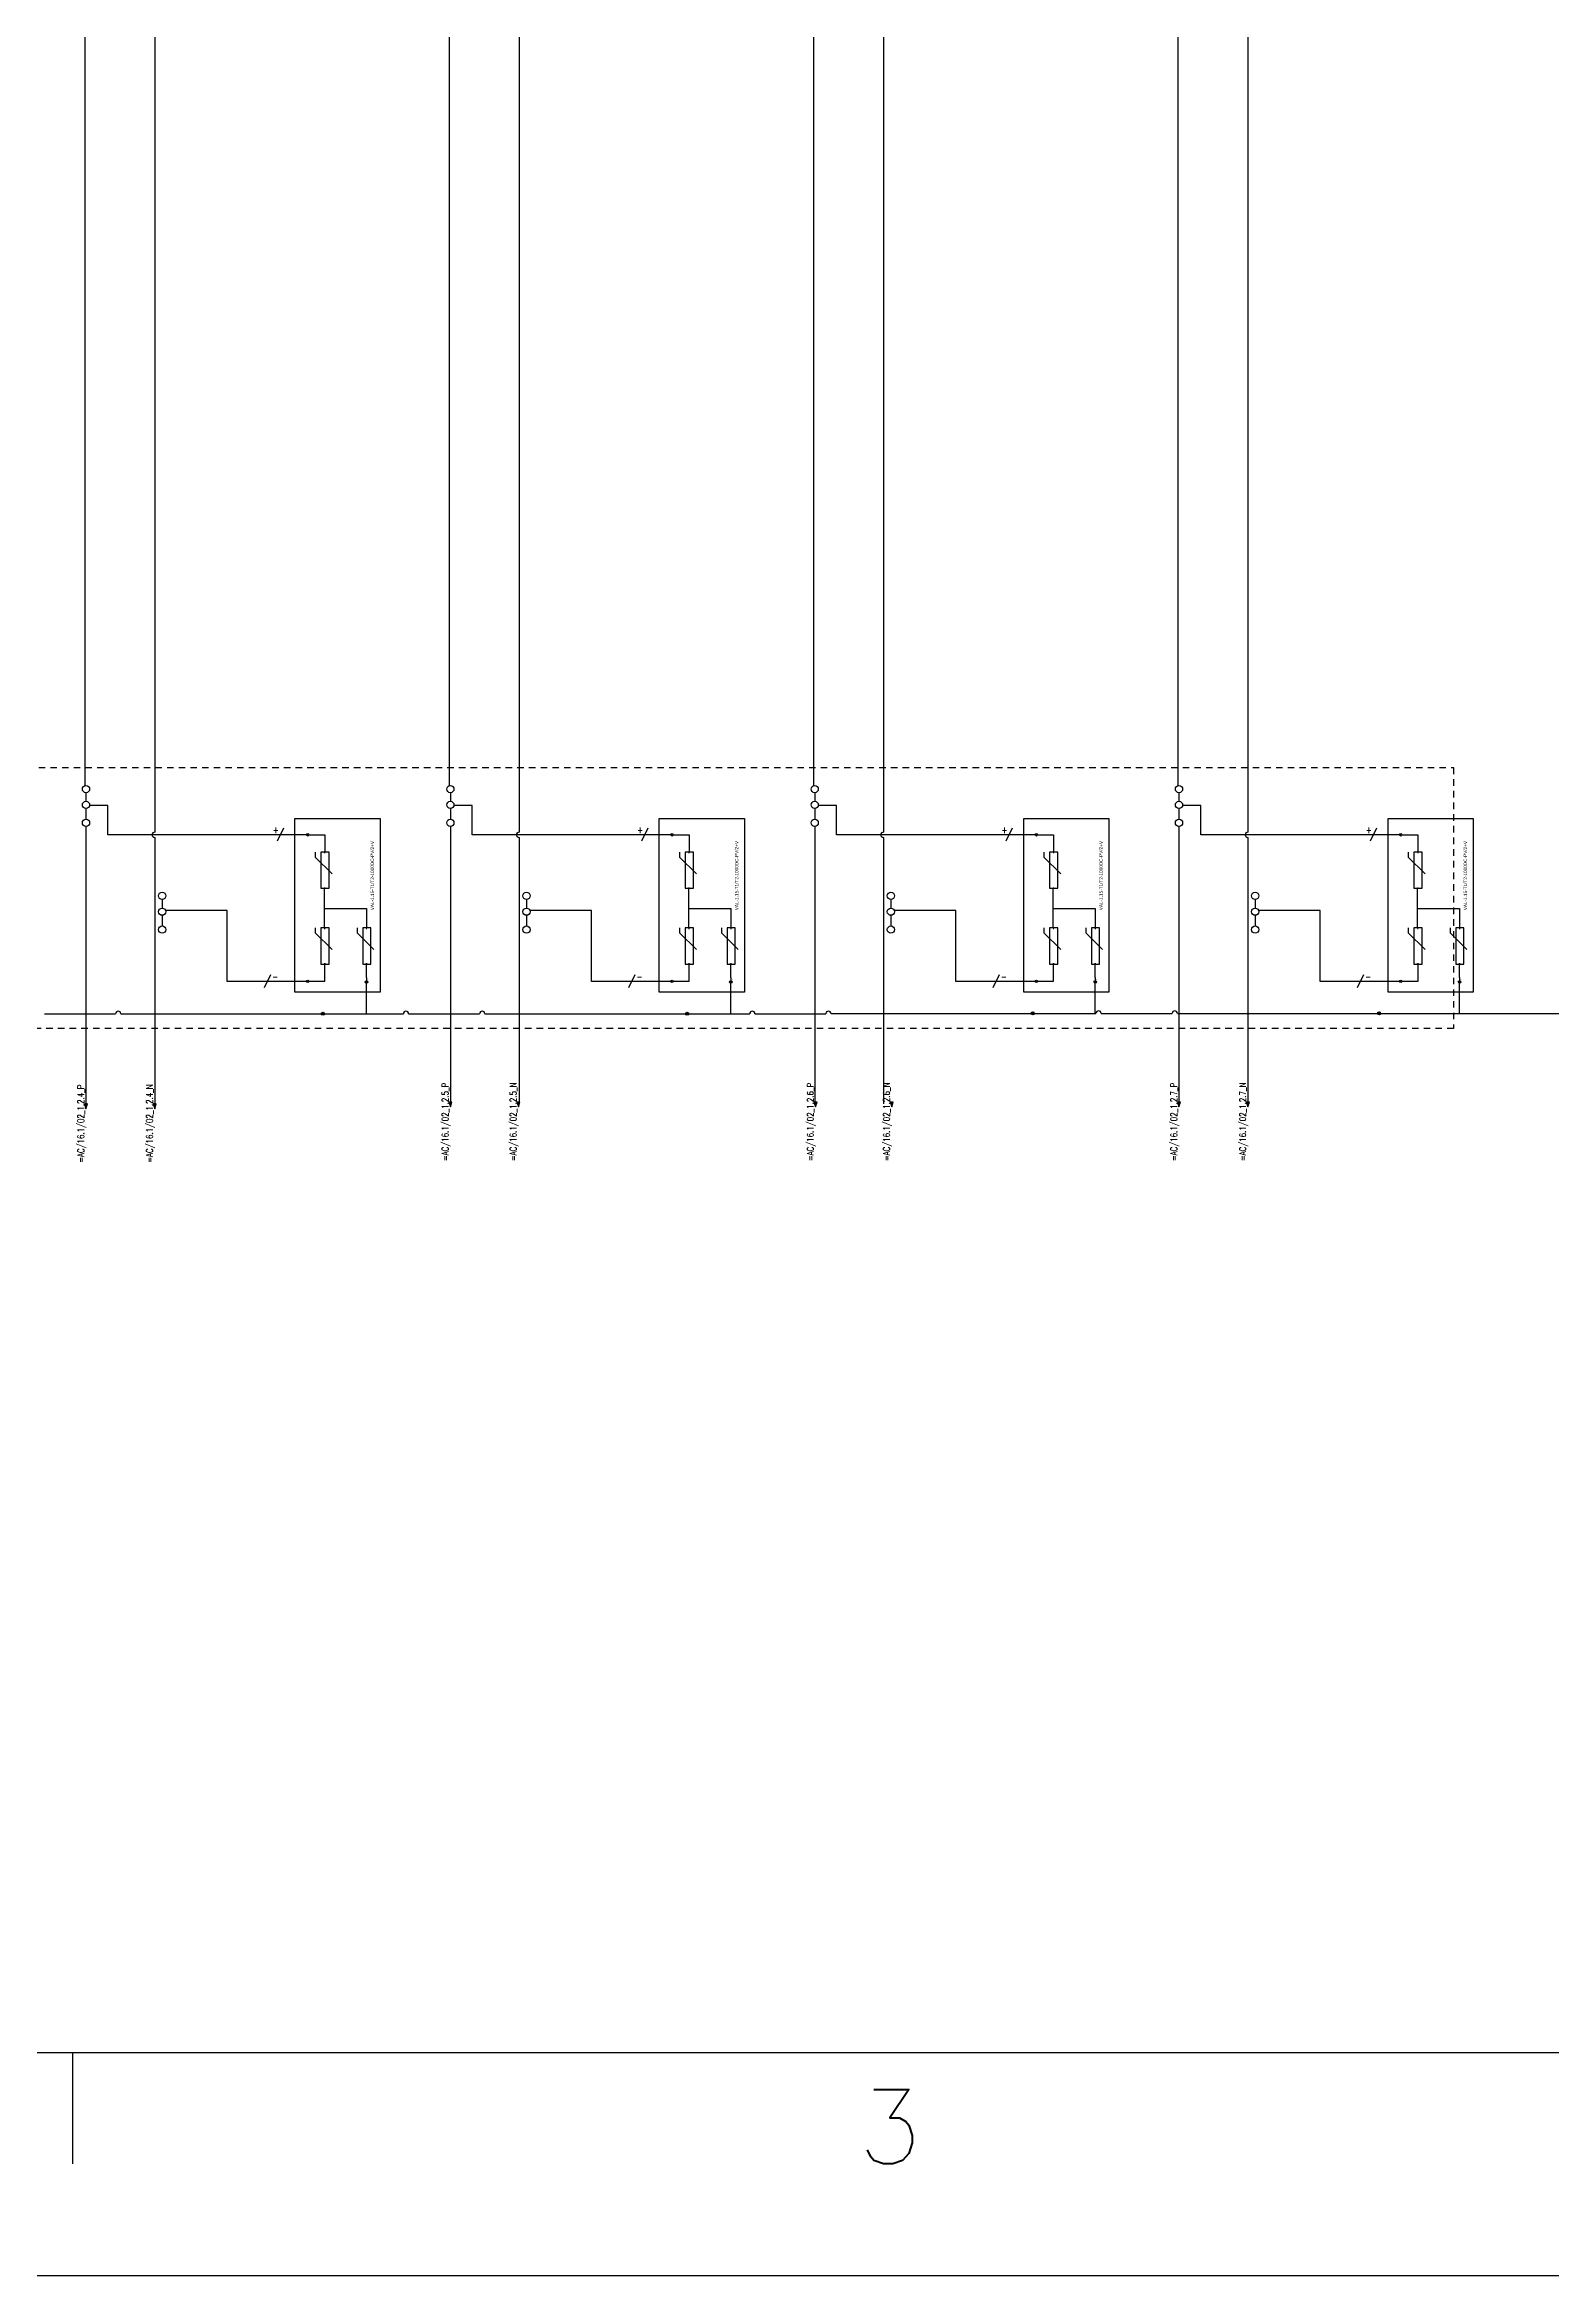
# Model space of a CAD drawing. Header units: inches. Extents: x 3 to 127, y -3 to 89.
# Drawn here: x 36.02 to 65.07, y -3 to 39.99 of the extents above; entities that cross this region are included whole.
import ezdxf
from ezdxf.enums import TextEntityAlignment as Align

# ---------------------------------------------------------------- set-up
doc = ezdxf.new("R2010")
doc.units = ezdxf.units.IN
doc.header["$MEASUREMENT"] = 0
doc.linetypes.add('HIDDEN2', pattern=[0.1875, 0.125, -0.0625])
for name, color, linetype in [('GRY_20AWG', 9, 'Continuous'), ('LOCBOX', 92, 'HIDDEN2'), ('MISC', 2, 'Continuous'), ('RED_12AWG', 1, 'Continuous'), ('SYMS', 7, 'Continuous'), ('TAGS', 51, 'Continuous'), ('Title Block', 7, 'Continuous'), ('Viewport', 7, 'Continuous'), ('WHT_12AWG', 7, 'Continuous'), ('WIREREF', 61, 'Continuous')]:
    doc.layers.add(name, color=color, linetype=linetype)
doc.styles.add('Roman', font='romans')
doc.styles.add('WD', font='romans.shx')
doc.styles.add('WD_IEC', font='isocp2.shx', dxfattribs={"width": 0.9, "height": 4})

# ---------------------------------------------------------------- blocks, each defined once
blk = doc.blocks.new('ANSI_border_C')
at = {"layer": 'Title Block'}
for p, q in [((0.5, 0.75), (20.5, 0.75)), ((5.25, 0.375), (5.25, 0.75)), ((0, 0), (21, 0))]:
    blk.add_line(p, q, dxfattribs=at)
at = {"layer": 'Title Block', "style": 'Roman'}
blk.add_text('3', height=0.25, dxfattribs=at).set_placement((8, 0.5), align=Align.MIDDLE_CENTER)
blk = doc.blocks.new('JIC_border_C')
at = {"xscale": 5.726708801404052, "yscale": 5.726708801404052, "zscale": 5.726708801404052}
blk.add_blockref('ANSI_border_C', (6.5, -3), dxfattribs=at)
blk = doc.blocks.new('HA1S4')
for points in [[(0, 0), (-0.031, 0), (0, -0.094), (0.031, 0), (0, 0)], [(0.016, -0.011), (-0.016, -0.011), (0, -0.058), (0.016, -0.011)]]:
    blk.add_lwpolyline(points)
at = {"style": 'WD', "flags": 1}
for tag, p in [('X2TERM01', (0, 0)), ('SIGCODE', (0.035, -0.083))]:
    blk.add_attdef(tag, p, '', height=0.01, dxfattribs=at)
at = {"style": 'WD', "width": 0.7}
for tag, p in [('XREF', (0.088, -0.062)), ('DESC1', (0.088, 0.113))]:
    blk.add_attdef(tag, p, '', height=0.125, dxfattribs=at)
at = {"style": 'WD', "width": 0.8, "flags": 8}
blk.add_attdef('WIRENO', text='', height=0.125, dxfattribs=at).set_placement((0, -0.259), align=Align.CENTER)
blk = doc.blocks.new('WDDOT')
for radius in [0.03, 0.0187, 0.00929]:
    blk.add_circle((0, 0), radius)
blk = doc.blocks.new('HT0_02')
blk.add_circle((0, 0), 0.0699)
at = {"style": 'WD', "flags": 1}
for tag, p in [('X4TERM01', (-0.07, 0)), ('X2TERM01', (0, 0.07)), ('X1TERM01', (0.07, 0)), ('X8TERM01', (0, -0.07))]:
    blk.add_attdef(tag, p, '', height=0.01, dxfattribs=at)
blk = doc.blocks.new('HGND4')
for p, q in [((0, 0), (10, 0)), ((10, -3.8), (10, 3.8)), ((11.2, -2.5), (11.2, 2.5)), ((12.5, -1.2), (12.5, 1.2))]:
    blk.add_line(p, q)
blk.add_circle((10, 0), 5)
at = {"style": 'WD_IEC'}
for tag, p in [('TAG1', (2.5, 4.6)), ('INST', (2.5, 11.6)), ('LOC', (2.5, 8.1))]:
    blk.add_attdef(tag, text='', height=2.5, dxfattribs=at).set_placement(p, align=Align.RIGHT)
at = {"style": 'WD_IEC', "flags": 1}
blk.add_attdef('X4TERM01', (0, 0), '', height=0.32, dxfattribs=at)
blk = doc.blocks.new('VT0_05')
blk.add_lwpolyline([(0.08, -0.06), (0, 0.08), (-0.08, -0.06)], close=True)
at = {"style": 'WD', "flags": 1}
for tag, p in [('X4TERM01', (-0.05, 0)), ('X2TERM01', (0, 0.08)), ('X1TERM01', (0.05, 0)), ('X8TERM01', (0, -0.06))]:
    blk.add_attdef(tag, p, '', height=0.01, dxfattribs=at)
blk = doc.blocks.new('Lightening Surge Arrestor')
at = {"color": 5}
for p, q in [((0.502, 2.919), (0.502, 2.827)), ((0.502, 2.827), (0.826, 2.503)), ((0.502, 1.459), (0.502, 1.367)), ((0.502, 1.367), (0.826, 1.043)), ((1.308, 1.459), (1.308, 1.367)), ((1.308, 1.367), (1.632, 1.043))]:
    blk.add_line(p, q, dxfattribs=at)
for points in [[(0.112, 3.569), (1.754, 3.569), (1.754, 0.222), (0.112, 0.222)], [(0.768, 2.919), (0.611, 2.919), (0.611, 2.225), (0.768, 2.225)], [(0.768, 1.459), (0.611, 1.459), (0.611, 0.765), (0.768, 0.765)], [(1.574, 1.459), (1.417, 1.459), (1.417, 0.765), (1.574, 0.765)]]:
    blk.add_lwpolyline(points, close=True, dxfattribs=at)
at = {"layer": 'GRY_20AWG'}
blk.add_line((1.492, 0.502), (1.492, 0.468), dxfattribs=at)
at = {"layer": 'RED_12AWG'}
for p, q in [((0.382, 3.255), (0.686, 3.255)), ((0.686, 3.255), (0.686, 2.926)), ((0.69, 2.919), (0.684, 2.919)), ((0.681, 1.459), (0.681, 2.226)), ((0.681, 1.835), (1.492, 1.835)), ((1.492, 1.835), (1.492, 1.466)), ((0.69, 1.459), (0.681, 1.459)), ((0.381, 0.435), (0.69, 0.435)), ((0.69, 0.435), (0.69, 0.766)), ((1.492, 0.502), (1.492, 0.757))]:
    blk.add_line(p, q, dxfattribs=at)
at = {"layer": 'SYMS'}
for name, p, xscale, yscale, zscale in [('HT0_02', (0.358, 3.255), 0.3314421991292846, 0.3314421991292846, 0.3314421991292846), ('VT0_05', (0.686, 2.918), 0.1052161047490845, 0.1052161047490845, 0.1052161047490845), ('VT0_05', (0.686, 1.458), 0.1052161047490845, 0.1052161047490845, 0.1052161047490845), ('HT0_02', (0.69, 1.459), 0.01504368401050088, 0.01504368401050088, 0.01504368401050088), ('VT0_05', (1.492, 1.458), 0.1052161047490845, 0.1052161047490845, 0.1052161047490845), ('HT0_02', (0.358, 0.429), 0.3314421991292846, 0.3314421991292846, 0.3314421991292846)]:
    blk.add_blockref(name, p, dxfattribs=dict(at, xscale=xscale, yscale=yscale, zscale=zscale))
at = {"layer": 'SYMS', "xscale": -0.1052161047490845, "yscale": 0.1052161047490845, "zscale": 0.1052161047490845, "rotation": 180}
for p in [(0.686, 2.226), (0.686, 0.766), (1.492, 0.766)]:
    blk.add_blockref('VT0_05', p, dxfattribs=at)
at = {"layer": 'SYMS'}
ref = blk.add_blockref('HGND4', (1.492, 0.468), dxfattribs=dict(at, xscale=0.005, yscale=0.005, zscale=0.005, rotation=270))
ref.add_attrib('TAG1', 'PE', dxfattribs={"layer": 'TAGS', "height": 0.0125, "rotation": 270, "style": 'WD_IEC'}).set_placement((1.515, 0.455), align=Align.RIGHT)
at = {"color": 5, "insert": (1.57, 1.801), "char_height": 0.065, "attachment_point": 1, "rotation": 90}
blk.add_mtext_dynamic_manual_height_columns('VAL-1.15-T1/T2-1000DC-PV/2+V', width=1.87491, gutter_width=0.325, heights=[0], dxfattribs=at)
for tag, p in [('+', (0.447, 3.312)), ('-', (0.457, 0.49))]:
    blk.add_attdef(tag, p, '', height=0.065)
at = {"color": 5}
blk.add_attdef('VAL-1.15-T1/T2-1000DC-PV/2+V', (1.651, 1.798), '', height=0.065, rotation=90, dxfattribs=at)
blk = doc.blocks.new('VT0_02')
blk.add_circle((0, 0), 0.0699)
at = {"style": 'WD', "flags": 1}
for tag, p in [('X4TERM01', (-0.07, 0)), ('X2TERM01', (0, 0.07)), ('X1TERM01', (0.07, 0)), ('X8TERM01', (0, -0.07))]:
    blk.add_attdef(tag, p, '', height=0.01, dxfattribs=at)
blk = doc.blocks.new('HW01')
for p, q in [((0.062, 0.125), (-0.062, -0.125)), ((0.031, 0), (-0.031, 0))]:
    blk.add_line(p, q)
at = {"style": 'WD', "width": 0.7, "flags": 1}
for tag, p in [('INST', (0, 0.357)), ('LOC', (0, 0.188)), ('DESC1', (0, -0.456)), ('XREF', (0, -0.3)), ('DESC2', (0, -0.613))]:
    blk.add_attdef(tag, text='', height=0.125, dxfattribs=at).set_placement(p, align=Align.CENTER)
at = {"style": 'WD', "width": 0.8}
blk.add_attdef('TAG1', text='', height=0.125, dxfattribs=at).set_placement((-0.031, 0.031), align=Align.RIGHT)
at = {"style": 'WD', "flags": 1}
for tag, p in [('X4TERM01', (-0.031, 0)), ('X1TERM01', (0.031, 0))]:
    blk.add_attdef(tag, p, '', height=0.0125, dxfattribs=at)
at = {"linetype": 'Continuous', "style": 'WD', "flags": 9}
blk.add_attdef('ASSYCODE', text='', height=0.01, dxfattribs=at).set_placement((0.029, 0.042), align=Align.CENTER)
at = {"style": 'WD'}
for tag, p in [('X2LINK', (0, 0.125)), ('X8LINK', (0, -0.125))]:
    blk.add_attdef(tag, p, '', height=0.01, dxfattribs=at)
at = {"style": 'WD', "flags": 9}
blk.add_attdef('FAMILY', text='', height=0.01, dxfattribs=at).set_placement((0.023, 0.118), align=Align.CENTER)
at = {"style": 'WD', "width": 0.8}
blk.add_attdef('RATING1', (0.094, 0.031), '', height=0.125, dxfattribs=at)
at = {"style": 'WD', "width": 0.8, "flags": 1}
blk.add_attdef('MFG', text='', height=0.0938, dxfattribs=at).set_placement((-0.125, -0.031), align=Align.TOP_RIGHT)
blk.add_attdef('CAT', text='', height=0.0938, dxfattribs=at).set_placement((0.031, -0.031), align=Align.TOP_LEFT)

msp = doc.modelspace()

# ---------------------------------------------------------------- linework, layer by layer
at = {"layer": 'GRY_20AWG', "color": 240, "true_color": 0xed1f24}
for p, q in [((36.797, 62.194), (36.797, 25.714)), ((43.82, 62.194), (43.82, 25.714)), ((50.842, 62.194), (50.842, 25.714)), ((57.865, 62.194), (57.865, 25.714)), ((36.82, 25.574), (36.82, 25.409)), ((43.843, 25.574), (43.843, 25.409)), ((50.866, 25.574), (50.866, 25.409)), ((57.888, 25.574), (57.888, 25.409)), ((36.82, 25.269), (36.82, 25.064)), ((37.241, 25.325), (36.89, 25.325)), ((37.241, 24.763), (37.241, 25.325)), ((43.843, 25.269), (43.843, 25.064)), ((44.264, 25.325), (43.913, 25.325)), ((44.264, 24.763), (44.264, 25.325)), ((50.866, 25.269), (50.866, 25.064)), ((51.287, 25.325), (50.935, 25.325)), ((51.287, 24.763), (51.287, 25.325)), ((57.888, 25.269), (57.888, 25.064)), ((58.31, 25.325), (57.958, 25.325)), ((58.31, 24.763), (58.31, 25.325)), ((36.82, 24.924), (36.82, 19.579)), ((40.536, 24.763), (37.241, 24.763)), ((41.095, 24.763), (40.599, 24.763)), ((43.843, 24.924), (43.843, 19.579)), ((47.559, 24.763), (44.264, 24.763)), ((48.117, 24.763), (47.621, 24.763)), ((50.866, 24.924), (50.866, 19.579)), ((54.582, 24.763), (51.287, 24.763)), ((55.14, 24.763), (54.644, 24.763)), ((57.888, 24.924), (57.888, 19.579)), ((61.604, 24.763), (58.31, 24.763)), ((62.163, 24.763), (61.667, 24.763)), ((38.289, 23.516), (38.289, 23.351)), ((39.538, 23.305), (38.359, 23.305)), ((39.538, 21.937), (39.538, 23.305)), ((45.312, 23.516), (45.312, 23.351)), ((46.561, 23.305), (45.382, 23.305)), ((46.561, 21.937), (46.561, 23.305)), ((52.335, 23.516), (52.335, 23.351)), ((53.584, 23.305), (52.405, 23.305)), ((53.584, 21.937), (53.584, 23.305)), ((59.357, 23.516), (59.357, 23.351)), ((60.607, 23.305), (59.427, 23.305)), ((60.607, 21.937), (60.607, 23.305)), ((38.289, 23.211), (38.289, 23.006)), ((45.312, 23.211), (45.312, 23.006)), ((52.335, 23.211), (52.335, 23.006)), ((59.357, 23.211), (59.357, 23.006)), ((40.285, 21.937), (39.538, 21.937)), ((41.095, 21.937), (40.348, 21.937)), ((47.308, 21.937), (46.561, 21.937)), ((48.117, 21.937), (47.37, 21.937)), ((54.331, 21.937), (53.584, 21.937)), ((55.14, 21.937), (54.393, 21.937)), ((61.353, 21.937), (60.607, 21.937)), ((62.163, 21.937), (61.416, 21.937))]:
    msp.add_line(p, q, dxfattribs=at)
at = {"layer": 'GRY_20AWG', "color": 3}
for p, q in [((36.022, 21.314), (37.391, 21.314)), ((37.491, 21.314), (42.938, 21.314)), ((43.038, 21.314), (44.407, 21.314)), ((44.507, 21.314), (49.613, 21.314)), ((49.713, 21.314), (51.082, 21.314))]:
    msp.add_line(p, q, dxfattribs=at)
for centre in [(37.441, 21.314), (42.988, 21.314), (44.457, 21.314), (49.663, 21.314), (51.132, 21.314)]:
    msp.add_arc(centre, 0.05, 0, 180, dxfattribs=at)
at = {"layer": 'LOCBOX', "color": 6}
msp.add_lwpolyline([(14.309, 26.059), (63.18, 26.059), (63.18, 21.03), (14.309, 21.03)], close=True, dxfattribs=at)
at = {"layer": 'WHT_12AWG', "color": 240, "true_color": 0xed1f24}
for p, q in [((38.144, 72.611), (38.144, 24.813)), ((45.167, 72.611), (45.167, 24.813)), ((52.19, 72.611), (52.19, 24.813)), ((59.213, 72.611), (59.213, 24.813)), ((38.144, 24.713), (38.144, 19.579)), ((45.167, 24.713), (45.167, 19.579)), ((52.19, 24.713), (52.19, 19.579)), ((59.213, 24.713), (59.213, 19.579)), ((63.296, 21.314), (63.296, 21.917))]:
    msp.add_line(p, q, dxfattribs=at)
at = {"layer": 'WHT_12AWG', "color": 3}
for p, q in [((42.228, 21.314), (42.228, 21.917)), ((49.251, 21.314), (49.251, 21.917)), ((56.273, 21.314), (56.273, 21.917)), ((51.181, 21.321), (55.069, 21.321)), ((55.069, 21.321), (56.288, 21.321)), ((56.388, 21.321), (57.757, 21.321)), ((57.857, 21.321), (61.745, 21.321)), ((61.745, 21.321), (67.278, 21.321))]:
    msp.add_line(p, q, dxfattribs=at)
at = {"layer": 'WHT_12AWG'}
for centre in [(38.144, 24.763), (45.167, 24.763), (52.19, 24.763), (59.213, 24.763)]:
    msp.add_arc(centre, 0.05, 90, 270, dxfattribs=at)
at = {"layer": 'WHT_12AWG', "color": 3}
for centre in [(56.338, 21.321), (57.807, 21.321)]:
    msp.add_arc(centre, 0.05, 0, 180, dxfattribs=at)

# ---------------------------------------------------------------- block references
for p in [(40.736, 21.508), (47.759, 21.508), (54.782, 21.508), (61.805, 21.508)]:
    msp.add_blockref('Lightening Surge Arrestor', p)
at = {"layer": 'SYMS'}
for name, p in [('VT0_02', (36.82, 25.644)), ('VT0_02', (36.82, 25.339)), ('VT0_02', (43.843, 25.644)), ('VT0_02', (43.843, 25.339)), ('VT0_02', (50.866, 25.644)), ('VT0_02', (50.866, 25.339)), ('VT0_02', (57.888, 25.644)), ('VT0_02', (57.888, 25.339)), ('VT0_02', (36.82, 24.994)), ('VT0_02', (43.843, 24.994)), ('VT0_02', (50.866, 24.994)), ('VT0_02', (57.888, 24.994)), ('VT0_02', (38.289, 23.586)), ('VT0_02', (45.312, 23.586)), ('VT0_02', (52.335, 23.586)), ('VT0_02', (59.357, 23.586)), ('VT0_02', (38.289, 23.281)), ('VT0_02', (45.312, 23.281)), ('VT0_02', (52.335, 23.281)), ('VT0_02', (59.357, 23.281)), ('VT0_02', (38.289, 22.936)), ('VT0_02', (45.312, 22.936)), ('VT0_02', (52.335, 22.936)), ('VT0_02', (59.357, 22.936)), ('WDDOT', (61.745, 21.321))]:
    msp.add_blockref(name, p, dxfattribs=at)
ref = msp.add_blockref('HW01', (40.567, 24.763), dxfattribs=at)
ref.add_attrib('TAG1', '+', dxfattribs={"layer": 'TAGS', "height": 0.125, "style": 'WD', "width": 0.8}).set_placement((40.536, 24.794), align=Align.RIGHT)
ref = msp.add_blockref('HW01', (47.59, 24.763), dxfattribs=at)
ref.add_attrib('TAG1', '+', dxfattribs={"layer": 'TAGS', "height": 0.125, "style": 'WD', "width": 0.8}).set_placement((47.559, 24.794), align=Align.RIGHT)
ref = msp.add_blockref('HW01', (54.613, 24.763), dxfattribs=at)
ref.add_attrib('TAG1', '+', dxfattribs={"layer": 'TAGS', "height": 0.125, "style": 'WD', "width": 0.8}).set_placement((54.582, 24.794), align=Align.RIGHT)
ref = msp.add_blockref('HW01', (61.636, 24.763), dxfattribs=at)
ref.add_attrib('TAG1', '+', dxfattribs={"layer": 'TAGS', "height": 0.125, "style": 'WD', "width": 0.8}).set_placement((61.604, 24.794), align=Align.RIGHT)
ref = msp.add_blockref('HW01', (40.316, 21.937), dxfattribs=at)
ref.add_attrib('RATING1', '-', (40.41, 21.968), dxfattribs={"layer": 'MISC', "height": 0.125, "style": 'WD', "width": 0.8})
ref = msp.add_blockref('HW01', (47.339, 21.937), dxfattribs=at)
ref.add_attrib('RATING1', '-', (47.433, 21.968), dxfattribs={"layer": 'MISC', "height": 0.125, "style": 'WD', "width": 0.8})
ref = msp.add_blockref('HW01', (54.362, 21.937), dxfattribs=at)
ref.add_attrib('RATING1', '-', (54.456, 21.968), dxfattribs={"layer": 'MISC', "height": 0.125, "style": 'WD', "width": 0.8})
ref = msp.add_blockref('HW01', (61.385, 21.937), dxfattribs=at)
ref.add_attrib('RATING1', '-', (61.478, 21.968), dxfattribs={"layer": 'MISC', "height": 0.125, "style": 'WD', "width": 0.8})
at = {"layer": 'SYMS', "color": 3}
for p in [(41.385, 21.314), (48.408, 21.314), (55.069, 21.321)]:
    msp.add_blockref('WDDOT', p, dxfattribs=at)
at = {"layer": 'SYMS', "color": 1}
ref = msp.add_blockref('HA1S4', (36.82, 19.579), dxfattribs=at)
ref.add_attrib('WIRENO', '=AC/16.1/02_1.2.4_P', dxfattribs={"layer": 'WIREREF', "color": 1, "height": 0.125, "rotation": 90, "style": 'WD', "width": 0.8, "flags": 8}).set_placement((36.82, 18.441), align=Align.BOTTOM_LEFT)
ref = msp.add_blockref('HA1S4', (38.144, 19.579), dxfattribs=at)
ref.add_attrib('WIRENO', '=AC/16.1/02_1.2.4_N', dxfattribs={"layer": 'WIREREF', "color": 1, "height": 0.125, "rotation": 90, "style": 'WD', "width": 0.8, "flags": 8}).set_placement((38.144, 18.441), align=Align.BOTTOM_LEFT)
ref = msp.add_blockref('HA1S4', (43.843, 19.612), dxfattribs=at)
ref.add_attrib('WIRENO', '=AC/16.1/02_1.2.5_P', dxfattribs={"layer": 'WIREREF', "color": 1, "height": 0.125, "rotation": 90, "style": 'WD', "width": 0.8, "flags": 8}).set_placement((43.843, 18.474), align=Align.BOTTOM_LEFT)
ref = msp.add_blockref('HA1S4', (45.154, 19.612), dxfattribs=at)
ref.add_attrib('WIRENO', '=AC/16.1/02_1.2.5_N', dxfattribs={"layer": 'WIREREF', "color": 1, "height": 0.125, "rotation": 90, "style": 'WD', "width": 0.8, "flags": 8}).set_placement((45.154, 18.474), align=Align.BOTTOM_LEFT)
ref = msp.add_blockref('HA1S4', (50.881, 19.612), dxfattribs=at)
ref.add_attrib('WIRENO', '=AC/16.1/02_1.2.6_P', dxfattribs={"layer": 'WIREREF', "color": 1, "height": 0.125, "rotation": 90, "style": 'WD', "width": 0.8, "flags": 8}).set_placement((50.881, 18.474), align=Align.BOTTOM_LEFT)
ref = msp.add_blockref('HA1S4', (52.35, 19.612), dxfattribs=at)
ref.add_attrib('WIRENO', '=AC/16.1/02_1.2.6_N', dxfattribs={"layer": 'WIREREF', "color": 1, "height": 0.125, "rotation": 90, "style": 'WD', "width": 0.8, "flags": 8}).set_placement((52.35, 18.474), align=Align.BOTTOM_LEFT)
ref = msp.add_blockref('HA1S4', (57.888, 19.612), dxfattribs=at)
ref.add_attrib('WIRENO', '=AC/16.1/02_1.2.7_P', dxfattribs={"layer": 'WIREREF', "color": 1, "height": 0.125, "rotation": 90, "style": 'WD', "width": 0.8, "flags": 8}).set_placement((57.888, 18.474), align=Align.BOTTOM_LEFT)
ref = msp.add_blockref('HA1S4', (59.216, 19.612), dxfattribs=at)
ref.add_attrib('WIRENO', '=AC/16.1/02_1.2.7_N', dxfattribs={"layer": 'WIREREF', "color": 1, "height": 0.125, "rotation": 90, "style": 'WD', "width": 0.8, "flags": 8}).set_placement((59.216, 18.474), align=Align.BOTTOM_LEFT)
at = {"layer": 'Viewport'}
msp.add_blockref('JIC_border_C', (0, 0), dxfattribs=at)

doc.saveas('drawing.dxf')
